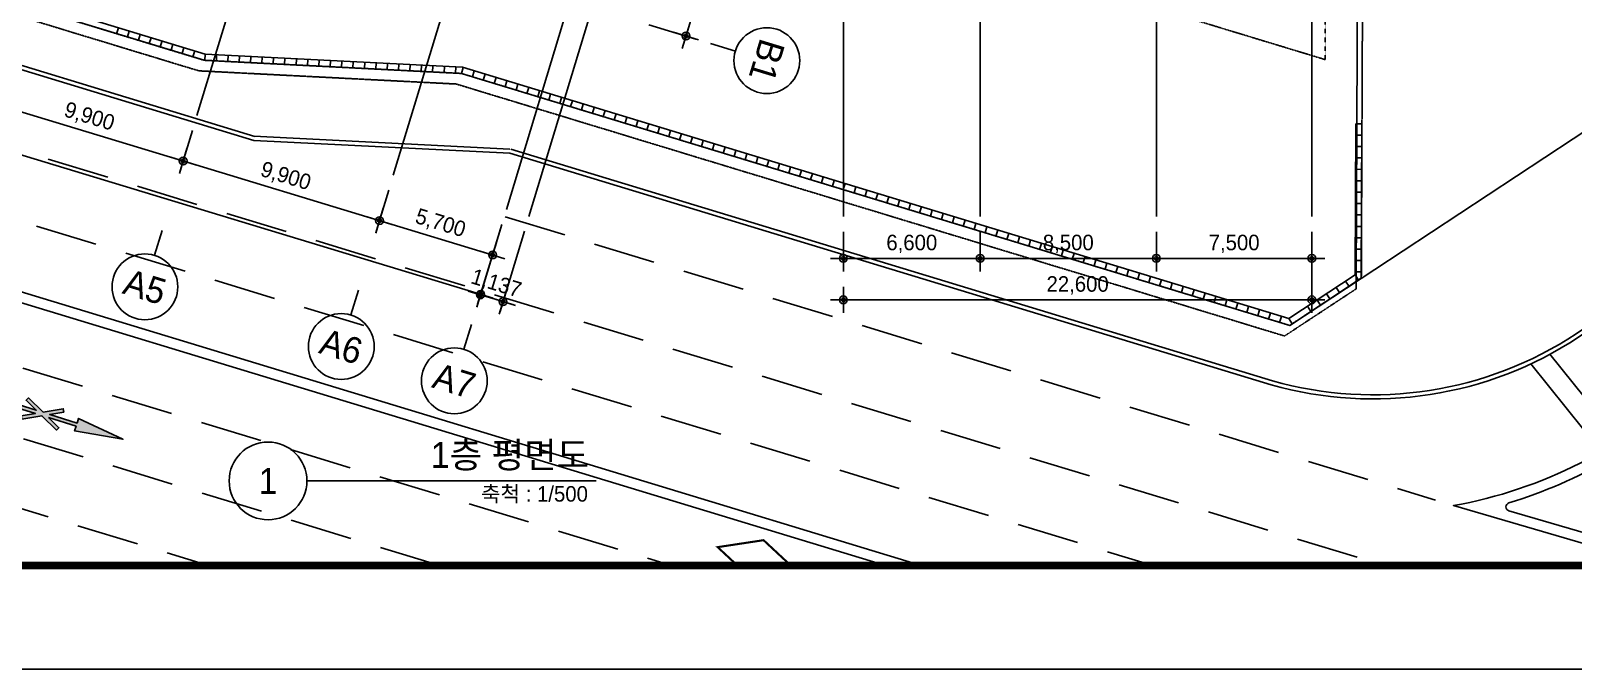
# Model space of a CAD drawing. Header units: metres. Extents: x 630750 to 860239, y 578133 to 726633.
# Drawn here: x 708704 to 783110, y 578133 to 608915 of the extents above; entities that cross this region are included whole.
import ezdxf
from ezdxf.enums import TextEntityAlignment as Align

# ---------------------------------------------------------------- set-up
doc = ezdxf.new("R2010")
doc.units = ezdxf.units.M
for name, pattern in [('ACAD_ISO03W100', [30, 12, -18]), ('DASHED4', [4.5, 3, -1.5]), ('HIDDEN', [2, 1, -1]), ('SITE$0$ACAD$0$DASHED', [19.05, 12.7, -6.35]), ('SITE$0$PROPERTY', [37.5, 25, -2.5, 2.5, -2.5, 2.5, -2.5])]:
    doc.linetypes.add(name, pattern=pattern)
doc.layers.get('Defpoints').update_dxf_attribs({"color": 8})
for name, color, linetype in [('001dmp-FORM', 7, 'Continuous'), ('003dmp-TIT', 2, 'Continuous'), ('_보도', 7, 'Continuous'), ('A-DIM', 7, 'Continuous'), ('A-ETC-ROAD', 71, 'Continuous'), ('A-ETC-ROAD-STRP', 251, 'Continuous'), ('A-GRID-DIMS', 14, 'Continuous'), ('A-HAT', 8, 'Continuous'), ('A-HAT-1', 9, 'Continuous'), ('A-HAT-253', 253, 'Continuous'), ('DIM', 7, 'Continuous'), ('HYUN', 7, 'Continuous'), ('P(내부)자전거횡단', 170, 'Continuous'), ('P(내부)횡단보도', 7, 'Continuous'), ('SITE$0$C-PROP', 72, 'SITE$0$ACAD$0$DASHED'), ('U형측구', 8, 'Continuous')]:
    doc.layers.add(name, color=color, linetype=linetype)
doc.layers.add('A-CEN-1', color=1, linetype='Continuous', plot=False)
doc.styles.add('TEXT(돋음)', font='')
doc.styles.add('돋움', font='')
doc.styles.get('TEXT(돋음)').set_extended_font_data('Dotum')
doc.styles.get('돋움').set_extended_font_data('Dotum')
doc.dimstyles.new('DIM250', dxfattribs={"dimscale": 250, "dimtxt": 3, "dimasz": 1, "dimexe": 2, "dimexo": 3, "dimgap": 1, "dimtad": 1, "dimdec": 0, "dimzin": 0, "dimdsep": 46, "dimlunit": 6, "dimtxsty": 'TEXT(돋음)', "dimblk": 'Z_DOT', "dimcen": 2.5, "dimdle": 2, "dimclrd": 256, "dimclre": 256, "dimclrt": 3, "dimadec": 0, "dimazin": 0, "dimtfac": 1, "dimtdec": 0, "dimtix": 1, "dimtmove": 2, "dimatfit": 3, "dimldrblk": 'Z_DOT', "dimfxl": 1, "dimtolj": 1, "dimtzin": 0, "dimarcsym": 0})

# ---------------------------------------------------------------- blocks, each defined once
blk = doc.blocks.new('중간 단면 대지')
at = {"layer": 'A-HAT-253'}
blk.add_hatch(color=256, dxfattribs=at).paths.add_polyline_path([(921259, 307003), (921187, 306774), (919863, 307191), (920542, 307305), (920515, 307464), (919543, 307301), (918840, 307991), (918728, 307877), (919219, 307394), (918345, 307670), (918297, 307517), (919178, 307240), (918491, 307125), (918517, 306966), (919489, 307129), (920192, 306438), (920305, 306553), (919808, 307041), (921139, 306622), (921068, 306394), (923397, 305995)])
blk.add_hatch(color=256, dxfattribs=at).paths.add_polyline_path([(921259, 307003), (921187, 306774), (919863, 307191), (920542, 307305), (920515, 307464), (919543, 307301), (918840, 307991), (918728, 307877), (919219, 307394), (918345, 307670), (918297, 307517), (919178, 307240), (918491, 307125), (918517, 306966), (919489, 307129), (920192, 306438), (920305, 306553), (919808, 307041), (921139, 306622), (921068, 306394), (923397, 305995)])
at = {"layer": '_보도', "color": 7, "ltscale": 10}
blk.add_line((978796, 308621), (942058, 319788), dxfattribs=at)
blk.add_arc((983706, 325937), 17999, 254.16941, 352.66224, dxfattribs=at)
at = {"layer": 'A-ETC-ROAD', "color": 7, "ltscale": 10}
for p, q in [((929704, 320408), (868780, 338927)), ((868780, 338927), (929704, 320408)), ((942058, 319788), (929704, 320408)), ((929704, 320408), (942058, 319788)), ((978796, 308621), (942058, 319788))]:
    blk.add_line(p, q, dxfattribs=at)
at = {"layer": 'A-ETC-ROAD', "color": 7, "ltscale": 10, "flags": 128}
blk.add_lwpolyline([(1006101, 403366, -0.0034), (1005938, 394067), (1002544, 382214, -0.003623), (1002059, 372358, -0.018188), (997465, 323185), (979693, 311483)], format="xyb", dxfattribs=at)
at = {"layer": 'A-ETC-ROAD', "color": 7, "ltscale": 10}
blk.add_lwpolyline([(1008695, 324498, -0.171661), (998974, 308527, -0.144685), (987581, 302792), (997497, 299907)], format="xyb", dxfattribs=at)
at = {"layer": 'A-ETC-ROAD-STRP', "linetype": 'DASHED4', "ltscale": 1000}
blk.add_line((941841, 316719), (986721, 303057), dxfattribs=at)
at = {"layer": 'A-ETC-ROAD-STRP', "ltscale": 1000}
for p, q in [((994728, 305392), (991326, 309631)), ((995593, 305911), (992240, 310090))]:
    blk.add_line(p, q, dxfattribs=at)
at = {"layer": 'A-ETC-ROAD-STRP', "linetype": 'DASHED4', "ltscale": 1000, "flags": 128}
for points in [[(868127, 335206), (984251, 299907)], [(867560, 331982), (973076, 299907)], [(938693, 299907), (865817, 322060)], [(865251, 318835), (927518, 299907)], [(888433, 318582), (949868, 299907)]]:
    blk.add_lwpolyline(points, dxfattribs=at)
at = {"layer": 'A-ETC-ROAD-STRP', "ltscale": 1000, "flags": 128}
for points in [[(987581, 302792, 0.144685), (998974, 308527, 0.171661), (1008695, 324498)], [(1006812, 299907, 0.002668), (1007947, 319622, 0.848083), (1007755, 319664, -0.127172), (999303, 308151, -0.115024), (990260, 302925, 0.745936), (990263, 302542), (999319, 299907)]]:
    blk.add_lwpolyline(points, format="xyb", dxfattribs=at)
for points in [[(889305, 321453), (960183, 299907)], [(889305, 321453), (960183, 299907)], [(889450, 321931), (961902, 299907)], [(889450, 321931), (961902, 299907)]]:
    blk.add_lwpolyline(points, dxfattribs=at)
at = {"layer": 'A-HAT'}
for p, q in [((868838, 339119), (929763, 320599)), ((929714, 320608), (942068, 319988)), ((978854, 308812), (942116, 319980))]:
    blk.add_line(p, q, dxfattribs=at)
blk.add_arc((983706, 325937), 17799, 254.16941, 352.66224, dxfattribs=at)
at = {"layer": 'A-HAT-253'}
blk.add_lwpolyline([(919808, 307041), (921139, 306622), (921068, 306394), (923397, 305995), (921259, 307003), (921187, 306774), (919863, 307191), (920542, 307305), (920515, 307464), (919543, 307301), (918840, 307991), (918728, 307877), (919219, 307394), (918345, 307670), (918297, 307517), (919178, 307240), (918491, 307125), (918517, 306966), (919489, 307129), (920192, 306438), (920305, 306553)], close=True, dxfattribs=at)
blk.add_lwpolyline([(919808, 307041), (921139, 306622), (921068, 306394), (923397, 305995), (921259, 307003), (921187, 306774), (919863, 307191), (920542, 307305), (920515, 307464), (919543, 307301), (918840, 307991), (918728, 307877), (919219, 307394), (918345, 307670), (918297, 307517), (919178, 307240), (918491, 307125), (918517, 306966), (919489, 307129), (920192, 306438), (920305, 306553)], close=True, dxfattribs=at)
at = {"layer": 'A-HAT-253', "const_width": 100}
blk.add_lwpolyline([(953039, 299907), (952088, 300791), (954303, 301127), (955614, 299907)], dxfattribs=at)
at = {"layer": 'P(내부)자전거횡단', "color": 7, "linetype": 'ACAD_ISO03W100', "ltscale": 0.1}
blk.add_line((995593, 305911), (992240, 310090), dxfattribs=at)
at = {"layer": 'P(내부)횡단보도', "color": 7}
blk.add_line((994728, 305392), (991326, 309631), dxfattribs=at)
at = {"layer": 'SITE$0$C-PROP', "color": 9, "linetype": 'SITE$0$PROPERTY'}
blk.add_lwpolyline([(876783, 339629), (927311, 324271), (939724, 323636), (979688, 311483), (983141, 313757), (983224, 333237), (986058, 360795), (986233, 363263), (986150, 383464), (990297, 403669)], dxfattribs=at)
blk = doc.blocks.new('Z_DOT')
at = {"layer": 'DIM', "color": 7}
for p, q in [((-2.5, 0), (2.5, 0)), ((0, -2.5), (0, 2.5))]:
    blk.add_line(p, q, dxfattribs=at)
for radius in [0.75, 0.375]:
    blk.add_circle((0, 0), radius, dxfattribs=at)
blk = doc.blocks.new('*D39')
at = {"layer": 'A-DIM', "lineweight": -2, "transparency": 16777216}
for p, q in [((741227, 618106), (743489, 617419)), ((742938, 617325), (740382, 608904)), ((738525, 609207), (740787, 608520))]:
    blk.add_line(p, q, dxfattribs=at)
at = {"layer": 'Defpoints', "color": 0, "transparency": 16777216}
for p in [(740509, 618323), (737807, 609425), (740309, 608665)]:
    blk.add_point(p, dxfattribs=at)
at = {"layer": 'A-DIM', "lineweight": -2, "transparency": 16777216, "xscale": 250, "yscale": 250, "zscale": 250}
for p, rotation in [((743011, 617564), 73.10906247839947), ((740309, 608665), 253.1090624783994)]:
    blk.add_blockref('Z_DOT', p, dxfattribs=dict(at, rotation=rotation))
at = {"layer": 'A-DIM', "color": 3, "transparency": 16777216, "insert": (740992, 613317), "char_height": 750, "attachment_point": 5, "rotation": 73.10906, "style": 'TEXT(돋음)'}
blk.add_mtext('\\A1;9,300', dxfattribs=at)
blk = doc.blocks.new('*D44')
at = {"layer": 'A-DIM', "lineweight": -2, "transparency": 16777216}
for p, q in [((747904, 599220), (747904, 597442)), ((754504, 599220), (754504, 597442)), ((748154, 597942), (754254, 597942))]:
    blk.add_line(p, q, dxfattribs=at)
at = {"layer": 'Defpoints', "color": 0, "transparency": 16777216}
for p in [(747904, 599970), (754504, 599970), (754504, 597942)]:
    blk.add_point(p, dxfattribs=at)
at = {"layer": 'A-DIM', "lineweight": -2, "transparency": 16777216, "xscale": 250, "yscale": 250, "zscale": 250, "rotation": 180}
blk.add_blockref('Z_DOT', (747904, 597942), dxfattribs=at)
at = {"layer": 'A-DIM', "lineweight": -2, "transparency": 16777216, "xscale": 250, "yscale": 250, "zscale": 250}
blk.add_blockref('Z_DOT', (754504, 597942), dxfattribs=at)
at = {"layer": 'A-DIM', "color": 3, "transparency": 16777216, "insert": (751204, 598639), "char_height": 750, "attachment_point": 5, "style": 'TEXT(돋음)'}
blk.add_mtext('\\A1;6,600', dxfattribs=at)
blk = doc.blocks.new('*D45')
at = {"layer": 'A-DIM', "lineweight": -2, "transparency": 16777216}
for p, q in [((770504, 599220), (770504, 595442)), ((747904, 595889), (747904, 595442)), ((748154, 595942), (770254, 595942))]:
    blk.add_line(p, q, dxfattribs=at)
at = {"layer": 'Defpoints', "color": 0, "transparency": 16777216}
for p in [(770504, 599970), (747904, 596639), (770504, 595942)]:
    blk.add_point(p, dxfattribs=at)
at = {"layer": 'A-DIM', "lineweight": -2, "transparency": 16777216, "xscale": 250, "yscale": 250, "zscale": 250, "rotation": 180}
blk.add_blockref('Z_DOT', (747904, 595942), dxfattribs=at)
at = {"layer": 'A-DIM', "lineweight": -2, "transparency": 16777216, "xscale": 250, "yscale": 250, "zscale": 250}
blk.add_blockref('Z_DOT', (770504, 595942), dxfattribs=at)
at = {"layer": 'A-DIM', "color": 3, "transparency": 16777216, "insert": (759204, 596639), "char_height": 750, "attachment_point": 5, "style": 'TEXT(돋음)'}
blk.add_mtext('\\A1;22,600', dxfattribs=at)
blk = doc.blocks.new('*D46')
at = {"layer": 'A-DIM', "lineweight": -2, "transparency": 16777216}
for p, q in [((754504, 599220), (754504, 597442)), ((763004, 599220), (763004, 597442)), ((754754, 597942), (762754, 597942))]:
    blk.add_line(p, q, dxfattribs=at)
at = {"layer": 'Defpoints', "color": 0, "transparency": 16777216}
for p in [(754504, 599970), (763004, 599970), (763004, 597942)]:
    blk.add_point(p, dxfattribs=at)
at = {"layer": 'A-DIM', "lineweight": -2, "transparency": 16777216, "xscale": 250, "yscale": 250, "zscale": 250, "rotation": 180}
blk.add_blockref('Z_DOT', (754504, 597942), dxfattribs=at)
at = {"layer": 'A-DIM', "lineweight": -2, "transparency": 16777216, "xscale": 250, "yscale": 250, "zscale": 250}
blk.add_blockref('Z_DOT', (763004, 597942), dxfattribs=at)
at = {"layer": 'A-DIM', "color": 3, "transparency": 16777216, "insert": (758754, 598639), "char_height": 750, "attachment_point": 5, "style": 'TEXT(돋음)'}
blk.add_mtext('\\A1;8,500', dxfattribs=at)
blk = doc.blocks.new('*D47')
at = {"layer": 'A-DIM', "lineweight": -2, "transparency": 16777216}
for p, q in [((763004, 599220), (763004, 597442)), ((770504, 599220), (770504, 597442)), ((763254, 597942), (770254, 597942))]:
    blk.add_line(p, q, dxfattribs=at)
at = {"layer": 'Defpoints', "color": 0, "transparency": 16777216}
for p in [(763004, 599970), (770504, 599970), (770504, 597942)]:
    blk.add_point(p, dxfattribs=at)
at = {"layer": 'A-DIM', "lineweight": -2, "transparency": 16777216, "xscale": 250, "yscale": 250, "zscale": 250, "rotation": 180}
blk.add_blockref('Z_DOT', (763004, 597942), dxfattribs=at)
at = {"layer": 'A-DIM', "lineweight": -2, "transparency": 16777216, "xscale": 250, "yscale": 250, "zscale": 250}
blk.add_blockref('Z_DOT', (770504, 597942), dxfattribs=at)
at = {"layer": 'A-DIM', "color": 3, "transparency": 16777216, "insert": (766754, 598639), "char_height": 750, "attachment_point": 5, "style": 'TEXT(돋음)'}
blk.add_mtext('\\A1;7,500', dxfattribs=at)
blk = doc.blocks.new('*U32')
blk.add_line((0, 5), (0, 0))
blk.add_circle((0, 11.35), 6.35)
at = {"color": 3, "style": '돋움'}
blk.add_attdef('NO', text='', height=5, dxfattribs=at).set_placement((0, 11.35), align=Align.MIDDLE_CENTER)
blk = doc.blocks.new('*D48')
at = {"layer": 'A-DIM', "lineweight": -2, "transparency": 16777216}
for p, q in [((676229, 616332), (675060, 612478)), ((675444, 612884), (730165, 596280)), ((731428, 599582), (730259, 595729))]:
    blk.add_line(p, q, dxfattribs=at)
at = {"layer": 'Defpoints', "color": 0, "transparency": 16777216}
for p in [(676447, 617049), (731646, 600300), (730404, 596207)]:
    blk.add_point(p, dxfattribs=at)
at = {"layer": 'A-DIM', "lineweight": -2, "transparency": 16777216, "xscale": 250, "yscale": 250, "zscale": 250}
for p, rotation in [((675205, 612957), 163.1200000135865), ((730404, 596207), 343.1200000135865)]:
    blk.add_blockref('Z_DOT', p, dxfattribs=dict(at, rotation=rotation))
at = {"layer": 'A-DIM', "color": 3, "transparency": 16777216, "insert": (703007, 605250), "char_height": 750, "attachment_point": 5, "rotation": 343.12, "style": 'TEXT(돋음)'}
blk.add_mtext('\\A1;57,684', dxfattribs=at)
blk = doc.blocks.new('*D49')
at = {"layer": 'A-DIM', "lineweight": -2, "transparency": 16777216}
for p, q in [((731428, 599582), (730253, 595709)), ((732516, 599252), (731341, 595379)), ((730159, 596260), (729920, 596333)), ((730398, 596187), (731486, 595857)), ((731725, 595785), (731964, 595712))]:
    blk.add_line(p, q, dxfattribs=at)
at = {"layer": 'Defpoints', "color": 0, "transparency": 16777216}
for p in [(731646, 600300), (732734, 599970), (731486, 595857)]:
    blk.add_point(p, dxfattribs=at)
at = {"layer": 'A-DIM', "lineweight": -2, "transparency": 16777216, "xscale": 250, "yscale": 250, "zscale": 250}
for p, rotation in [((730398, 596187), 343.1200000000163), ((731486, 595857), 163.1200000000164)]:
    blk.add_blockref('Z_DOT', p, dxfattribs=dict(at, rotation=rotation))
at = {"layer": 'A-DIM', "color": 3, "transparency": 16777216, "insert": (731145, 596690), "char_height": 750, "attachment_point": 5, "rotation": 343.12, "style": 'TEXT(돋음)'}
blk.add_mtext('\\A1;1,137', dxfattribs=at)
blk = doc.blocks.new('*D50')
at = {"layer": 'A-DIM', "lineweight": -2, "transparency": 16777216}
for p, q in [((707027, 606986), (706435, 605035)), ((706819, 605441), (715814, 602712)), ((716500, 604112), (715908, 602160))]:
    blk.add_line(p, q, dxfattribs=at)
at = {"layer": 'Defpoints', "color": 0, "transparency": 16777216}
for p in [(707245, 607704), (716718, 604829), (716053, 602639)]:
    blk.add_point(p, dxfattribs=at)
at = {"layer": 'A-DIM', "lineweight": -2, "transparency": 16777216, "xscale": 250, "yscale": 250, "zscale": 250}
for p, rotation in [((706580, 605514), 163.1200000021423), ((716053, 602639), 343.1200000021422)]:
    blk.add_blockref('Z_DOT', p, dxfattribs=dict(at, rotation=rotation))
at = {"layer": 'A-DIM', "color": 3, "transparency": 16777216, "insert": (711519, 604744), "char_height": 750, "attachment_point": 5, "rotation": 343.12, "style": 'TEXT(돋음)'}
blk.add_mtext('\\A1;9,900', dxfattribs=at)
blk = doc.blocks.new('*D51')
at = {"layer": 'A-DIM', "lineweight": -2, "transparency": 16777216}
for p, q in [((725974, 601237), (725382, 599286)), ((725766, 599692), (730742, 598182)), ((731428, 599582), (730836, 597631))]:
    blk.add_line(p, q, dxfattribs=at)
at = {"layer": 'Defpoints', "color": 0, "transparency": 16777216}
for p in [(726191, 601955), (731646, 600300), (730981, 598109)]:
    blk.add_point(p, dxfattribs=at)
at = {"layer": 'A-DIM', "lineweight": -2, "transparency": 16777216, "xscale": 250, "yscale": 250, "zscale": 250}
for p, rotation in [((725527, 599764), 163.1200000021423), ((730981, 598109), 343.1200000021422)]:
    blk.add_blockref('Z_DOT', p, dxfattribs=dict(at, rotation=rotation))
at = {"layer": 'A-DIM', "color": 3, "transparency": 16777216, "insert": (728457, 599604), "char_height": 750, "attachment_point": 5, "rotation": 343.12, "style": 'TEXT(돋음)'}
blk.add_mtext('\\A1;5,700', dxfattribs=at)
blk = doc.blocks.new('*D53')
at = {"layer": 'A-DIM', "lineweight": -2, "transparency": 16777216}
for p, q in [((716500, 604112), (715908, 602161)), ((716293, 602567), (725288, 599837)), ((725974, 601237), (725382, 599286))]:
    blk.add_line(p, q, dxfattribs=at)
at = {"layer": 'Defpoints', "color": 0, "transparency": 16777216}
for p in [(716718, 604829), (726191, 601955), (725527, 599765)]:
    blk.add_point(p, dxfattribs=at)
at = {"layer": 'A-DIM', "lineweight": -2, "transparency": 16777216, "xscale": 250, "yscale": 250, "zscale": 250}
for p, rotation in [((716053, 602639), 163.1200000021423), ((725527, 599765), 343.1200000021422)]:
    blk.add_blockref('Z_DOT', p, dxfattribs=dict(at, rotation=rotation))
at = {"layer": 'A-DIM', "color": 3, "transparency": 16777216, "insert": (720993, 601870), "char_height": 750, "attachment_point": 5, "rotation": 343.12, "style": 'TEXT(돋음)'}
blk.add_mtext('\\A1;9,900', dxfattribs=at)
blk = doc.blocks.new('xref-sheet(건축)')
at = {"layer": '001dmp-FORM', "color": 30}
blk.add_lwpolyline([(8410, 5940), (0, 5940), (0, 0), (8410, 0)], close=True, dxfattribs=at)
at = {"layer": '001dmp-FORM', "const_width": 15}
blk.add_lwpolyline([(300, 200), (300, 5740), (8210, 5740), (8210, 200)], close=True, dxfattribs=at)

msp = doc.modelspace()

# ---------------------------------------------------------------- linework, layer by layer
at = {"layer": '003dmp-TIT'}
msp.add_line((722023.1, 587211.5, 0), (735976.9, 587211.5, 0), dxfattribs=at)
msp.add_circle((720148.1, 587211.5, 0), 1875, dxfattribs=at)
at = {"layer": 'A-CEN-1', "linetype": 'Continuous'}
for p, q in [((747904.4, 706258.8, 0), (747904.4, 599969.6, 0)), ((754504.4, 706258.8, 0), (754504.4, 599969.6, 0)), ((763004.4, 706258.8, 0), (763004.4, 599969.6, 0)), ((770504.4, 706258.8, 0), (770504.4, 599969.6, 0)), ((716718, 604829.5, 0), (725174.5, 632698.1, 0)), ((726191.5, 601954.8, 0), (734648, 629823.4, 0)), ((731645.9, 600299.7, 0), (740102.4, 628168.3, 0)), ((732733.9, 599969.6, 0), (736170.8, 611295.9, 0))]:
    msp.add_line(p, q, dxfattribs=at)
at = {"layer": 'A-HAT-1', "linetype": 'HIDDEN', "elevation": 0}
msp.add_lwpolyline([(748454.4, 617106.9), (771154.4, 610218.7), (771154.4, 607526.7), (748454.4, 614419.5)], dxfattribs=at)
at = {"layer": 'SITE$0$C-PROP', "color": 9, "linetype": 'SITE$0$PROPERTY'}
msp.add_lwpolyline([(666282.6, 622344), (716810.7, 606986.7), (729224.5, 606351.3), (769187.9, 594198.6), (772640.9, 596472.3), (772723.5, 615952.5), (775558, 643510.5), (775732.9, 645978.5), (775650.4, 666179.3), (779797, 686384.4)], dxfattribs=at)
at = {"layer": 'U형측구'}
for p, q in [((712928.4, 609066.2, 0), (712841.1, 608779.2, 0)), ((713454.6, 608906.3, 0), (713367.4, 608619.2, 0)), ((713980.8, 608746.3, 0), (713893.6, 608459.3, 0)), ((714507.1, 608586.4, 0), (714419.8, 608299.3, 0)), ((715033.3, 608426.4, 0), (714946, 608139.4, 0)), ((715559.5, 608266.5, 0), (715472.3, 607979.5, 0)), ((716085.7, 608106.6, 0), (715998.5, 607819.5, 0)), ((716612, 607946.6, 0), (716524.7, 607659.6, 0)), ((717119.1, 607792.5, 0), (717103.7, 607492.9, 0)), ((717668.4, 607764.4, 0), (717653, 607464.8, 0)), ((718217.6, 607736.3, 0), (718202.3, 607436.7, 0)), ((718766.9, 607708.2, 0), (718751.6, 607408.5, 0)), ((719316.2, 607680, 0), (719300.9, 607380.4, 0)), ((719865.5, 607651.9, 0), (719850.1, 607352.3, 0)), ((720414.8, 607623.8, 0), (720399.4, 607324.2, 0)), ((720964, 607595.7, 0), (720948.7, 607296.1, 0)), ((721513.3, 607567.6, 0), (721498, 607268, 0)), ((722062.6, 607539.5, 0), (722047.3, 607239.9, 0)), ((722611.9, 607511.4, 0), (722596.5, 607211.8, 0)), ((723161.2, 607483.3, 0), (723145.8, 607183.6, 0)), ((723710.4, 607455.1, 0), (723695.1, 607155.5, 0)), ((724259.7, 607427, 0), (724244.4, 607127.4, 0)), ((724809, 607398.9, 0), (724793.7, 607099.3, 0)), ((725358.3, 607370.8, 0), (725343, 607071.2, 0)), ((725907.6, 607342.7, 0), (725892.2, 607043.1, 0)), ((726456.8, 607314.6, 0), (726441.5, 607015, 0)), ((727006.1, 607286.5, 0), (726990.8, 606986.9, 0)), ((727555.4, 607258.4, 0), (727540.1, 606958.7, 0)), ((728104.7, 607230.2, 0), (728089.4, 606930.6, 0)), ((728654, 607202.1, 0), (728638.6, 606902.5, 0)), ((729203.3, 607174, 0), (729187.9, 606874.4, 0)), ((729568.1, 607146.4, 0), (729480.8, 606859.4, 0)), ((730094.3, 606986.4, 0), (730007, 606699.4, 0)), ((730620.5, 606826.4, 0), (730533.2, 606539.4, 0)), ((731146.7, 606666.4, 0), (731059.4, 606379.4, 0)), ((731672.9, 606506.4, 0), (731585.6, 606219.4, 0)), ((732199.1, 606346.4, 0), (732111.8, 606059.3, 0)), ((732725.3, 606186.3, 0), (732638, 605899.3, 0)), ((733251.5, 606026.3, 0), (733164.2, 605739.3, 0)), ((733777.7, 605866.3, 0), (733690.4, 605579.3, 0)), ((734303.9, 605706.3, 0), (734216.6, 605419.3, 0)), ((734830.1, 605546.3, 0), (734742.8, 605259.2, 0)), ((735356.3, 605386.3, 0), (735269.1, 605099.2, 0)), ((735882.5, 605226.2, 0), (735795.3, 604939.2, 0)), ((736408.7, 605066.2, 0), (736321.5, 604779.2, 0)), ((736935, 604906.2, 0), (736847.7, 604619.2, 0)), ((737461.2, 604746.2, 0), (737373.9, 604459.2, 0)), ((737987.4, 604586.2, 0), (737900.1, 604299.1, 0)), ((738513.6, 604426.1, 0), (738426.3, 604139.1, 0)), ((739039.8, 604266.1, 0), (738952.5, 603979.1, 0)), ((772622.5, 604437.5, 0), (772922.5, 604436.2, 0)), ((772890.9, 596982.3, 0), (772922.5, 604436.2, 0)), ((739566, 604106.1, 0), (739478.7, 603819.1, 0)), ((740092.2, 603946.1, 0), (740004.9, 603659.1, 0)), ((740618.4, 603786.1, 0), (740531.1, 603499.1, 0)), ((741144.6, 603626.1, 0), (741057.3, 603339, 0)), ((741670.8, 603466, 0), (741583.5, 603179, 0)), ((772620.2, 603887.5, 0), (772920.2, 603886.2, 0)), ((742197, 603306, 0), (742109.8, 603019, 0)), ((742723.2, 603146, 0), (742636, 602859, 0)), ((743249.4, 602986, 0), (743162.2, 602699, 0)), ((743775.7, 602826, 0), (743688.4, 602539, 0)), ((772615.5, 602787.5, 0), (772915.5, 602786.2, 0)), ((772617.9, 603337.5, 0), (772917.9, 603336.2, 0)), ((744301.9, 602666, 0), (744214.6, 602378.9, 0)), ((744828.1, 602505.9, 0), (744740.8, 602218.9, 0)), ((745354.3, 602345.9, 0), (745267, 602058.9, 0)), ((745880.5, 602185.9, 0), (745793.2, 601898.9, 0)), ((746406.7, 602025.9, 0), (746319.4, 601738.9, 0)), ((772613.2, 602237.5, 0), (772913.2, 602236.2, 0)), ((746932.9, 601865.9, 0), (746845.6, 601578.8, 0)), ((747459.1, 601705.8, 0), (747371.8, 601418.8, 0)), ((747985.3, 601545.8, 0), (747898, 601258.8, 0)), ((748511.5, 601385.8, 0), (748424.2, 601098.8, 0)), ((749037.7, 601225.8, 0), (748950.4, 600938.8, 0)), ((772610.9, 601687.5, 0), (772910.9, 601686.2, 0)), ((749563.9, 601065.8, 0), (749476.7, 600778.8, 0)), ((750090.1, 600905.8, 0), (750002.9, 600618.7, 0)), ((750616.4, 600745.7, 0), (750529.1, 600458.7, 0)), ((751142.6, 600585.7, 0), (751055.3, 600298.7, 0)), ((772606.2, 600587.5, 0), (772906.2, 600586.2, 0)), ((772608.5, 601137.5, 0), (772908.5, 601136.2, 0)), ((751668.8, 600425.7, 0), (751581.5, 600138.7, 0)), ((752195, 600265.7, 0), (752107.7, 599978.7, 0)), ((752721.2, 600105.7, 0), (752633.9, 599818.7, 0)), ((753247.4, 599945.7, 0), (753160.1, 599658.6, 0)), ((753773.6, 599785.6, 0), (753686.3, 599498.6, 0)), ((772603.9, 600037.5, 0), (772903.9, 600036.2, 0)), ((754299.8, 599625.6, 0), (754212.5, 599338.6, 0)), ((754826, 599465.6, 0), (754738.7, 599178.6, 0)), ((755352.2, 599305.6, 0), (755264.9, 599018.6, 0)), ((755878.4, 599145.6, 0), (755791.1, 598858.5, 0)), ((756404.6, 598985.6, 0), (756317.4, 598698.5, 0)), ((772601.5, 599487.5, 0), (772901.5, 599486.2, 0)), ((756930.8, 598825.5, 0), (756843.6, 598538.5, 0)), ((757457.1, 598665.5, 0), (757369.8, 598378.5, 0)), ((757983.3, 598505.5, 0), (757896, 598218.5, 0)), ((758509.5, 598345.5, 0), (758422.2, 598058.5, 0)), ((772596.9, 598387.5, 0), (772896.9, 598386.3, 0)), ((772599.2, 598937.5, 0), (772899.2, 598936.3, 0)), ((759035.7, 598185.5, 0), (758948.4, 597898.4, 0)), ((759561.9, 598025.4, 0), (759474.6, 597738.4, 0)), ((760088.1, 597865.4, 0), (760000.8, 597578.4, 0)), ((760614.3, 597705.4, 0), (760527, 597418.4, 0)), ((761140.5, 597545.4, 0), (761053.2, 597258.4, 0)), ((772594.5, 597837.5, 0), (772894.5, 597836.3, 0)), ((761666.7, 597385.4, 0), (761579.4, 597098.4, 0)), ((762192.9, 597225.4, 0), (762105.6, 596938.3, 0)), ((762719.1, 597065.3, 0), (762631.8, 596778.3, 0)), ((763245.3, 596905.3, 0), (763158.1, 596618.3, 0)), ((763771.5, 596745.3, 0), (763684.3, 596458.3, 0)), ((772132.2, 596841.9, 0), (772297.1, 596591.5, 0)), ((772591.6, 597144.4, 0), (772756.4, 596894, 0)), ((772592.2, 597287.5, 0), (772892.2, 597286.3, 0)), ((764297.7, 596585.3, 0), (764210.5, 596298.3, 0)), ((764824, 596425.3, 0), (764736.7, 596138.2, 0)), ((765350.2, 596265.3, 0), (765262.9, 595978.2, 0)), ((765876.4, 596105.2, 0), (765789.1, 595818.2, 0)), ((771213.5, 596237, 0), (771378.4, 595986.6, 0)), ((771672.9, 596539.4, 0), (771837.7, 596289.1, 0)), ((766402.6, 595945.2, 0), (766315.3, 595658.2, 0)), ((766928.8, 595785.2, 0), (766841.5, 595498.2, 0)), ((767455, 595625.2, 0), (767367.7, 595338.2, 0)), ((767981.2, 595465.2, 0), (767893.9, 595178.1, 0)), ((768507.4, 595305.1, 0), (768420.1, 595018.1, 0)), ((770294.8, 595632.1, 0), (770459.6, 595381.7, 0)), ((770754.1, 595934.5, 0), (770919, 595684.2, 0)), ((769033.6, 595145.1, 0), (768946.3, 594858.1, 0)), ((769390.4, 595036.6, 0), (769555.3, 594786.3, 0))]:
    msp.add_line(p, q, dxfattribs=at)
at = {"layer": 'U형측구', "elevation": 0}
for points in [[(772890.9, 596982.3), (769437.9, 594708.6), (729474.5, 606861.3), (717060.7, 607496.7), (666532.8, 622854)], [(772622.5, 604437.5), (772591.6, 597144.4), (769390.4, 595036.6), (729526.6, 607159.1), (717112.8, 607794.4), (666620.1, 623141)]]:
    msp.add_lwpolyline(points, dxfattribs=at)

# ---------------------------------------------------------------- block references
at = {"xscale": 24.9999912600033, "yscale": 24.99999123637099, "zscale": 24.99999123690949}
msp.add_blockref('xref-sheet(건축)', (630750, 578132.8), dxfattribs=at)
at = {"layer": 'A-GRID-DIMS', "xscale": 250.0000000000499, "yscale": 250.0000000000499, "zscale": 250.0000000000499, "rotation": 253.109180621508}
msp.add_blockref('*U32', (741499.1, 608303.7, 0), dxfattribs=at).add_auto_attribs({'NO': 'B1'})
at = {"layer": 'A-GRID-DIMS'}
ref = msp.add_blockref('*U32', (715031.8, 599285.9, 0), dxfattribs=dict(at, xscale=-250.0000000000548, yscale=250, zscale=250, rotation=163.1091878485269))
ref.add_attrib('NO', 'A5', dxfattribs={"layer": '0', "color": 3, "height": 1250, "rotation": 343.109188, "style": '돋움'}).set_placement((714207.9, 596572.4, 0), align=Align.MIDDLE_CENTER)
ref = msp.add_blockref('*U32', (724504.7, 596409.5, 0), dxfattribs=dict(at, xscale=-250.0000000000548, yscale=250, zscale=250, rotation=163.1091878485269))
ref.add_attrib('NO', 'A6', dxfattribs={"layer": '0', "color": 3, "height": 1250, "rotation": 343.109188, "style": '돋움'}).set_placement((723680.8, 593696, 0), align=Align.MIDDLE_CENTER)
ref = msp.add_blockref('*U32', (729958.8, 594753.3, 0), dxfattribs=dict(at, xscale=-250.0000000000548, yscale=250, zscale=250, rotation=163.1091878485269))
ref.add_attrib('NO', 'A7', dxfattribs={"layer": '0', "color": 3, "height": 1250, "rotation": 343.109188, "style": '돋움'}).set_placement((729134.9, 592039.9, 0), align=Align.MIDDLE_CENTER)
at = {"layer": 'HYUN'}
msp.add_blockref('중간 단면 대지', (-210250, 283225.3, 0), dxfattribs=at)

# ---------------------------------------------------------------- texts
at = {"layer": '003dmp-TIT', "style": '돋움'}
msp.add_text('1층 평면도', height=1250, rotation=0, dxfattribs=at).set_placement((735636.1, 587461.5, 0), align=Align.BOTTOM_RIGHT)
msp.add_text('1', height=1250, rotation=0, dxfattribs=at).set_placement((720148.1, 587211.5, 0), align=Align.MIDDLE_CENTER)
at = {"layer": '003dmp-TIT', "color": 3, "style": '돋움'}
msp.add_text('축척 : 1/500', height=750, rotation=0, dxfattribs=at).set_placement((735579.4, 586961.5, 0), align=Align.TOP_RIGHT)

# ---------------------------------------------------------------- dimensions: what is measured, and where the dimension line sits
at = {"layer": 'A-DIM'}
dim = msp.add_aligned_dim(p1=(740509.3, 618323.4, 0), p2=(737807.2, 609424.7, 0), distance=2614.5, dimstyle='DIM250', dxfattribs=at)
dim.commit()
dim.dimension.update_dxf_attribs({"geometry": '*D39', "text_midpoint": (740992.3, 613317.2, 0)})
for p1, p2, distance, picture, middle in [((676446.8, 617049.5, 0), (731645.9, 600299.7, 0), -4277, '*D48', (703007.1, 605249.6, 0)), ((731645.9, 600299.7, 0), (732733.9, 599969.6, 0), -4297.5, '*D49', (731144.6, 596690, 0))]:
    dim = msp.add_aligned_dim(p1=p1, p2=p2, distance=distance, dimstyle='DIM250', override={"dimfxl": 2}, dxfattribs=at)
    dim.commit()
    dim.dimension.update_dxf_attribs({"geometry": picture, "text_midpoint": middle})
for base, p1, p2, picture, middle in [((716053.3, 602638.9, 0), (707244.6, 607704.1, 0), (716718, 604829.5, 0), '*D50', (711519.2, 604744, 0)), ((725526.9, 599764.8, 0), (716718, 604829.5, 0), (726191.5, 601954.8, 0), '*D53', (720992.8, 601869.8, 0)), ((730981.2, 598109.2, 0), (726191.5, 601954.8, 0), (731645.9, 600299.7, 0), '*D51', (728456.6, 599604.4, 0))]:
    dim = msp.add_linear_dim(base=base, p1=p1, p2=p2, angle=163.12, dimstyle='DIM250', override={"dimfxl": 2}, dxfattribs=at)
    dim.commit()
    dim.dimension.update_dxf_attribs({"geometry": picture, "text_midpoint": middle})
for base, p1, p2, picture, middle in [((754504.4, 597941.7, 0), (747904.4, 599969.6, 0), (754504.4, 599969.6, 0), '*D44', (751204.4, 598639.5, 0)), ((770504.4, 595941.7, 0), (747904.4, 596638.7, 0), (770504.4, 599969.6, 0), '*D45', (759204.4, 596639.5, 0)), ((763004.4, 597941.7, 0), (754504.4, 599969.6, 0), (763004.4, 599969.6, 0), '*D46', (758754.4, 598639.5, 0)), ((770504.4, 597941.7, 0), (763004.4, 599969.6, 0), (770504.4, 599969.6, 0), '*D47', (766754.4, 598639.5, 0))]:
    dim = msp.add_linear_dim(base=base, p1=p1, p2=p2, dimstyle='DIM250', dxfattribs=at)
    dim.commit()
    dim.dimension.update_dxf_attribs({"geometry": picture, "text_midpoint": middle})

doc.saveas('drawing.dxf')
